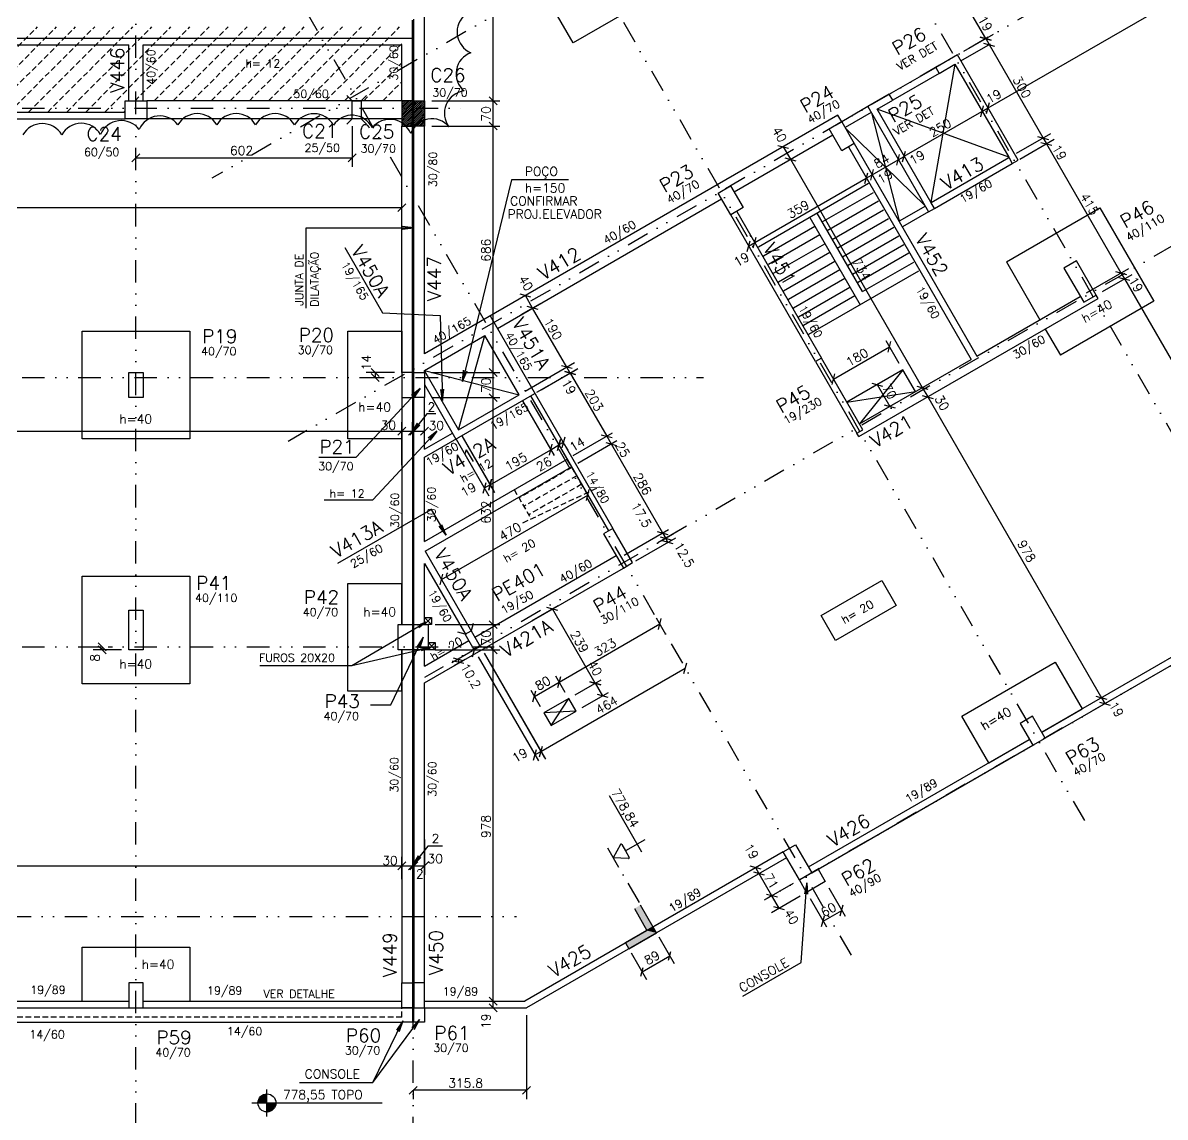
# Model space of a CAD drawing. Extents: x 551983 to 566858, y -277 to 10236.
# Drawn here: x 560656 to 563835, y 3274 to 6320 of the extents above; entities that cross this region are included whole.
import ezdxf

# ---------------------------------------------------------------- set-up
doc = ezdxf.new("R2010")
doc.units = 0
doc.header["$LTSCALE"] = 125
doc.header["$MEASUREMENT"] = 0
for name, pattern in [('DIVIDE', [1.25, 0.5, -0.25, 0, -0.25, 0, -0.25]), ('ESTILO_TQS_0003', [0.91, 0.5, -0.2, 0.01, -0.2]), ('HIDDEN2', [0.1875, 0.125, -0.0625])]:
    doc.linetypes.add(name, pattern=pattern)
doc.layers.get('0').update_dxf_attribs({"linetype": 'CONTINUOUS'})
for name, color, linetype in [('110', 110, 'CONTINUOUS'), ('200', 151, 'HIDDEN2'), ('204', 7, 'ESTILO_TQS_0003'), ('205', 14, 'DIVIDE'), ('210', 11, 'HIDDEN2'), ('216', 7, 'CONTINUOUS'), ('219', 240, 'CONTINUOUS'), ('220', 4, 'CONTINUOUS'), ('231', 5, 'CONTINUOUS'), ('238', 11, 'CONTINUOUS'), ('239', 4, 'CONTINUOUS'), ('249', 14, 'CONTINUOUS'), ('250', 5, 'CONTINUOUS')]:
    doc.layers.add(name, color=color, linetype=linetype)
doc.styles.get("Standard").update_dxf_attribs({"font": 'ROMANS.SHX'})

# ---------------------------------------------------------------- blocks, each defined once
blk = doc.blocks.new('_H4CD6617838-003')
for p, q in [((6498.706639, 2998.528072), (6735.70858, 3235.530013)), ((6551.739861, 2998.528286), (6788.741588, 3235.530013)), ((6604.773084, 2998.5285), (6841.774597, 3235.530013)), ((6657.806307, 2998.528714), (6894.807606, 3235.530013)), ((6710.839529, 2998.528928), (6947.840614, 3235.530013)), ((6763.872752, 2998.529142), (7000.873623, 3235.530013)), ((6816.905975, 2998.529356), (7053.906631, 3235.530013)), ((6869.939198, 2998.529571), (7106.93964, 3235.530013)), ((6922.97242, 2998.529785), (7159.972649, 3235.530013)), ((7007.004588, 3029.528943), (7213.005657, 3235.530013)), ((7060.035529, 3029.526876), (7266.038666, 3235.530013)), ((7113.06647, 3029.524809), (7319.071674, 3235.530013)), ((7166.097412, 3029.522742), (7372.104683, 3235.530013)), ((7219.128353, 3029.520675), (7425.137691, 3235.530013)), ((7272.159294, 3029.518607), (7478.1707, 3235.530013)), ((7325.190236, 3029.51654), (7531.203709, 3235.530013)), ((7378.221177, 3029.514473), (7584.236717, 3235.530013)), ((7431.252119, 3029.512406), (7637.269726, 3235.530013)), ((7484.28306, 3029.510338), (7690.302734, 3235.530013)), ((7537.314001, 3029.508271), (7743.335743, 3235.530013)), ((7590.344943, 3029.506204), (7749.551049, 3188.71231)), ((7643.375884, 3029.504137), (7749.534039, 3135.662292)), ((7696.406825, 3029.50207), (7749.51703, 3082.612274)), ((7749.437767, 3029.500002), (7749.50002, 3029.562256)), ((6976.005643, 2998.529999), (6979.507462, 3002.031818))]:
    blk.add_line(p, q)
blk = doc.blocks.new('_H5B40A4AE9D-003')
for p, q in [((5752.56606, 751.553351), (5753.909059, 752.896349)), ((5752.56606, 746.25005), (5755.500049, 749.184039)), ((5752.56606, 740.946749), (5757.09104, 745.471728)), ((5752.56606, 735.643448), (5758.68203, 741.759417)), ((5752.56606, 730.340147), (5760.27302, 738.047107)), ((5752.56606, 725.036846), (5761.86401, 734.334796)), ((5753.909059, 752.896349), (5757.042723, 756.030013)), ((5755.500049, 749.184039), (5762.346024, 756.030013)), ((5757.09104, 745.471728), (5767.649325, 756.030013)), ((5758.68203, 741.759417), (5772.952625, 756.030013)), ((5760.27302, 738.047107), (5778.255926, 756.030013)), ((5761.86401, 734.334796), (5782.56606, 755.036846)), ((5763.455001, 730.622486), (5782.56606, 749.733545)), ((5765.045991, 726.910175), (5782.56606, 744.430245)), ((5766.636981, 723.197864), (5782.56606, 739.126944)), ((5768.227972, 719.485554), (5782.56606, 733.823643)), ((5752.56606, 719.733545), (5763.455001, 730.622486)), ((5752.56606, 714.430245), (5765.045991, 726.910175)), ((5752.56606, 709.126944), (5766.636981, 723.197864)), ((5752.56606, 703.823643), (5768.227972, 719.485554)), ((5752.56606, 698.520342), (5769.818962, 715.773243)), ((5752.56606, 693.217041), (5771.409952, 712.060933)), ((5752.56606, 687.91374), (5773.000942, 708.348622)), ((5755.985634, 686.030013), (5774.591933, 704.636311)), ((5761.288935, 686.030013), (5776.182923, 700.924001)), ((5769.818962, 715.773243), (5782.56606, 728.520342)), ((5771.409952, 712.060933), (5782.56606, 723.217041)), ((5773.000942, 708.348622), (5782.56606, 717.91374)), ((5774.591933, 704.636311), (5782.56606, 712.610439)), ((5776.182923, 700.924001), (5782.56606, 707.307139)), ((5777.773913, 697.21169), (5782.56606, 702.003838)), ((5766.592236, 686.030013), (5777.773913, 697.21169)), ((5771.895537, 686.030013), (5779.364903, 693.49938)), ((5777.198837, 686.030013), (5780.955894, 689.787069)), ((5779.364903, 693.49938), (5782.56606, 696.700537)), ((5780.955894, 689.787069), (5782.56606, 691.397236)), ((5782.502138, 686.030013), (5782.546884, 686.074758)), ((5782.546884, 686.074758), (5782.56606, 686.093935))]:
    blk.add_line(p, q)
blk = doc.blocks.new('_H5B40A4AE9D-004')
for p, q in [((5719.56606, 729.159952), (5746.436121, 756.030013)), ((5719.56606, 734.463253), (5741.13282, 756.030013)), ((5719.56606, 739.766554), (5735.829519, 756.030013)), ((5719.56606, 745.069855), (5730.526219, 756.030013)), ((5719.56606, 750.373156), (5725.222918, 756.030013)), ((5719.56606, 755.676457), (5719.919617, 756.030013)), ((5719.56606, 723.856651), (5747.936039, 752.22663)), ((5719.56606, 718.553351), (5743.958564, 742.945854)), ((5719.56606, 713.25005), (5739.981088, 733.665077)), ((5732.026137, 715.103524), (5749.56606, 732.643448)), ((5736.003612, 724.384301), (5749.56606, 737.946749)), ((5739.981088, 733.665077), (5749.56606, 743.25005)), ((5743.958564, 742.945854), (5749.56606, 748.553351)), ((5747.936039, 752.22663), (5749.56606, 753.856651)), ((5719.56606, 707.946749), (5736.003612, 724.384301)), ((5719.56606, 702.643448), (5732.026137, 715.103524)), ((5719.56606, 697.340147), (5728.048661, 705.822748)), ((5720.09371, 687.261195), (5749.56606, 716.733545)), ((5724.071185, 696.541971), (5749.56606, 722.036846)), ((5724.165829, 686.030013), (5749.56606, 711.430245)), ((5728.048661, 705.822748), (5749.56606, 727.340147)), ((5729.46913, 686.030013), (5749.56606, 706.126944)), ((5734.772431, 686.030013), (5749.56606, 700.823643)), ((5719.56606, 692.036846), (5724.071185, 696.541971)), ((5719.56606, 686.733545), (5720.09371, 687.261195)), ((5740.075731, 686.030013), (5749.56606, 695.520342)), ((5745.379032, 686.030013), (5749.56606, 690.217041))]:
    blk.add_line(p, q)

msp = doc.modelspace()

# ---------------------------------------------------------------- linework, layer by layer
at = {"layer": '110'}
for points in [[(562393.3, 3793.3), (562358.1, 3854.4), (562375.3, 3864.3)], [(562393.3, 3793.3), (562375.3, 3864.3), (562410.6, 3803.3)], [(562393.3, 3793.3), (562343, 3742.3), (562333.5, 3758.8)], [(562393.3, 3793.3), (562420.1, 3786.8), (562343, 3742.3)], [(562393.3, 3793.3), (562410.6, 3803.3), (562420.1, 3786.8)], [(562420.1, 3786.8), (562410.6, 3803.3), (562410.6, 3803.3)]]:
    msp.add_solid(points, dxfattribs=at)
at = {"layer": '204'}
msp.add_line((562283.1, 4024.1), (562375.3, 3864.3), dxfattribs=at)
at = {"layer": '205'}
for p, q in [((560971, 2937.4), (560971, 9657.7)), ((561742.5, 2899.9), (561742.5, 9657.7)), ((561647.6, 9000.2), (564487.2, 4081.9)), ((560998.1, 8625.2), (563620.5, 4083)), ((560348.6, 8250.2), (562971, 3708)), ((565276.5, 8251.7), (561181.8, 5887.7)), ((565646.4, 7610.3), (561394.3, 5155.3)), ((566026.2, 6952.5), (561774, 4497.6)), ((552518.7, 6083), (561897.3, 6083)), ((566530.9, 6078.3), (562728.1, 3882.7)), ((552518.7, 5333), (562550.6, 5333)), ((552518.7, 4583), (562013.8, 4583)), ((552481.2, 3833), (562030.3, 3833)), ((552518.7, 3578), (562046.8, 3578))]:
    msp.add_line(p, q, dxfattribs=at)
at = {"layer": '210'}
for p, q in [((562227.1, 5008.4), (562160.8, 5123.3)), ((562184.3, 5082.6), (562037.1, 4997.6)), ((562197.8, 5059.2), (562050.6, 4974.2)), ((562048.2, 4928.8), (562260.7, 5028.2)), ((562211.3, 5035.8), (562064.1, 4950.8)), ((562023.6, 5021), (562070.7, 4939.4)), ((561711, 3552), (561711, 3578)), ((561711, 3552), (557991, 3552))]:
    msp.add_line(p, q, dxfattribs=at)
at = {"layer": '216'}
for p, q in [((563320.8, 6280.3), (563351, 6272.3)), ((563351, 6272.3), (563320.8, 6280.3)), ((563330.3, 6263.9), (563360.5, 6255.8)), ((563330.3, 6263.9), (563360.5, 6255.8)), ((563322.1, 6058.8), (563330.2, 6089)), ((563322.1, 6058.8), (563330.2, 6089)), ((563338.5, 6068.3), (563346.6, 6098.5)), ((563338.5, 6068.3), (563346.6, 6098.5)), ((563338.5, 6068.3), (563346.6, 6098.5)), ((562757.4, 5979.3), (562787.6, 5971.2)), ((563480.3, 6004.1), (563510.5, 5996)), ((563480.3, 6004.1), (563510.5, 5996)), ((563489.8, 5987.6), (563520, 5979.5)), ((563489.8, 5987.6), (563520, 5979.5)), ((560960, 5933.8), (560982.1, 5955.9)), ((561562.1, 5933.8), (561584.2, 5955.9)), ((563088.2, 5923.8), (563096.3, 5954)), ((563088.2, 5923.8), (563096.3, 5954)), ((563104.7, 5933.3), (563112.8, 5963.5)), ((563104.7, 5933.3), (563112.8, 5963.5)), ((562777.4, 5944.7), (562807.6, 5936.6)), ((562777.4, 5944.7), (562807.6, 5936.6)), ((562999.5, 5872.6), (563007.6, 5902.8)), ((562999.5, 5872.6), (563007.6, 5902.8)), ((563015.9, 5882.1), (563024, 5912.3)), ((563015.9, 5882.1), (563024, 5912.3)), ((561700, 5794.8), (561722.1, 5816.9)), ((562688.8, 5693.8), (562696.8, 5723.9)), ((562688.8, 5693.8), (562696.8, 5723.9)), ((562672.1, 5683.6), (562680.2, 5713.8)), ((562672.1, 5683.6), (562680.2, 5713.8)), ((563697.3, 5628.3), (563727.5, 5620.2)), ((563697.3, 5628.3), (563727.5, 5620.2)), ((563706.8, 5611.8), (563737, 5603.7)), ((563706.8, 5611.8), (563737, 5603.7)), ((562070.1, 5557), (562040, 5565.1)), ((562090.1, 5522.4), (562060, 5530.4)), ((562090.1, 5522.4), (562060, 5530.4)), ((561625.7, 5358), (561647.8, 5335.9)), ((561625.7, 5344), (561647.8, 5321.9)), ((562185.1, 5357.8), (562155, 5365.9)), ((562185.1, 5357.8), (562155, 5365.9)), ((562194.6, 5341.4), (562164.5, 5349.4)), ((562164.5, 5349.4), (562194.6, 5341.4)), ((563144.4, 5309), (563174.6, 5300.9)), ((563144.4, 5309), (563174.6, 5300.9)), ((563159.4, 5283), (563189.6, 5274.9)), ((561700, 5172.8), (561722.1, 5194.9)), ((561700, 5172.8), (561722.1, 5194.9)), ((561700, 5172.8), (561722.1, 5194.9)), ((561730, 5172.8), (561752.1, 5194.9)), ((561730, 5172.8), (561752.1, 5194.9)), ((561733, 5172.8), (561755.1, 5194.9)), ((561733, 5172.8), (561755.1, 5194.9)), ((561763, 5172.8), (561785.1, 5194.9)), ((562152.3, 5160.2), (562144.2, 5130)), ((562144.2, 5130), (562152.3, 5160.2)), ((562164.4, 5167.2), (562156.3, 5137)), ((562266, 5173.6), (562296.1, 5165.6)), ((562266, 5173.6), (562296.1, 5165.6)), ((562278.5, 5152), (562308.6, 5143.9)), ((562278.5, 5152), (562308.6, 5143.9)), ((562121.7, 5117), (562129.7, 5147.2)), ((562121.7, 5117), (562129.7, 5147.2)), ((561944.4, 5040.2), (561936.3, 5010)), ((561960.9, 5049.7), (561952.8, 5019.5)), ((561960.9, 5049.7), (561952.8, 5019.5)), ((561952.8, 5019.5), (561960.9, 5049.7)), ((562224.6, 4990.7), (562232.7, 5020.9)), ((562421.5, 4904.3), (562451.6, 4896.2)), ((562421.5, 4904.3), (562451.6, 4896.2)), ((562430.2, 4889.2), (562460.4, 4881.1)), ((562430.2, 4889.2), (562460.4, 4881.1)), ((562466.6, 4870.2), (562436.5, 4878.3)), ((561817.5, 4755.7), (561825.6, 4785.9)), ((560888.3, 4571.9), (560866.2, 4594)), ((560888.3, 4563.9), (560866.2, 4586)), ((562495.8, 4508.9), (562503.9, 4539.1)), ((563642.9, 4445.6), (563673.1, 4437.5)), ((563642.9, 4445.6), (563673.1, 4437.5)), ((563652.4, 4429.1), (563682.6, 4421.1)), ((562077.5, 4267.4), (562085.6, 4297.6)), ((562094, 4276.9), (562102.1, 4307.1)), ((562094, 4276.9), (562102.1, 4307.1)), ((561700, 3962.4), (561722.1, 3984.5)), ((561700, 3962.4), (561722.1, 3984.5)), ((561700, 3962.4), (561722.1, 3984.5)), ((561700, 3962.4), (561722.1, 3984.5)), ((561700, 3962.4), (561722.1, 3984.5)), ((561730, 3962.4), (561752.1, 3984.5)), ((561730, 3962.4), (561752.1, 3984.5)), ((561733, 3962.4), (561755.1, 3984.5)), ((561733, 3962.4), (561755.1, 3984.5)), ((561763, 3962.4), (561785.1, 3984.5)), ((561785.1, 3984.5), (561763, 3962.4)), ((562711.1, 3964.1), (562680.9, 3972.2)), ((562720.6, 3947.6), (562690.4, 3955.7)), ((562720.6, 3947.6), (562690.4, 3955.7)), ((562756.1, 3886.1), (562725.9, 3894.2)), ((562756.1, 3886.1), (562725.9, 3894.2)), ((562776.1, 3851.5), (562745.9, 3859.6)), ((562931.3, 3834.6), (562939.4, 3864.8)), ((562879.3, 3804.6), (562887.4, 3834.8)), ((561753.6, 3359.7), (561731.5, 3337.6)), ((562069.4, 3359.7), (562047.3, 3337.6))]:
    msp.add_line(p, q, dxfattribs=at)
at = {"layer": '216', "linetype": 'Continuous'}
for p, q in [((561976.2, 6092), (561954.1, 6114.1)), ((561976.2, 6092), (561954.1, 6114.1)), ((561774.1, 6103), (561774.1, 6103)), ((561774.1, 6103), (561774.1, 6103)), ((561976.2, 6022), (561954.1, 6044.1)), ((561976.2, 6022), (561954.1, 6044.1)), ((561774.1, 6033), (561774.1, 6033)), ((561774.1, 6033), (561774.1, 6033)), ((563064.3, 5403.3), (563072.4, 5433.5)), ((561774, 5347), (561774, 5347)), ((561774, 5347), (561774, 5347)), ((561976.2, 5335.9), (561954.1, 5358)), ((561976.2, 5335.9), (561954.1, 5358)), ((562908.4, 5313.3), (562916.5, 5343.5)), ((563105.3, 5354.5), (563105.3, 5354.5)), ((563018.7, 5317.2), (563048.8, 5309.1)), ((563067, 5332.4), (563067, 5332.4)), ((561976.2, 5265.9), (561954.1, 5288)), ((561976.2, 5265.9), (561954.1, 5288)), ((561774, 5277), (561774, 5277)), ((561774, 5277), (561774, 5277)), ((562949.4, 5264.5), (562949.4, 5264.5)), ((563053.7, 5256.6), (563083.8, 5248.5)), ((563102, 5271.7), (563102, 5271.7)), ((562145.1, 4684.6), (562115, 4692.7)), ((561784, 4645), (561784, 4645)), ((561784, 4645), (561784, 4645)), ((561976.2, 4633.9), (561954.1, 4656)), ((561976.2, 4633.9), (561954.1, 4656)), ((562056.4, 4646.1), (562056.4, 4646.1)), ((562425, 4631.7), (562433, 4661.9)), ((561976.2, 4563.9), (561954.1, 4586)), ((561976.2, 4563.9), (561954.1, 4586)), ((562455.6, 4600.7), (562455.6, 4600.7)), ((561784, 4575), (561784, 4575)), ((561784, 4575), (561784, 4575)), ((561878.8, 4545.2), (561854.7, 4551.7)), ((561891.8, 4551.1), (561891.8, 4551.1)), ((561912.7, 4575), (561912.7, 4575)), ((561884, 4536.4), (561859.8, 4542.8)), ((562145.2, 4470.2), (562153.3, 4500.4)), ((562145.2, 4470.2), (562153.3, 4500.4)), ((562234.5, 4485.7), (562264.6, 4477.6)), ((562264.6, 4477.6), (562234.5, 4485.7)), ((562075.9, 4430.2), (562084, 4460.4)), ((562254.5, 4451.1), (562284.6, 4443)), ((562175.9, 4439.2), (562175.9, 4439.2)), ((562175.9, 4439.2), (562175.9, 4439.2)), ((562175.9, 4439.2), (562175.9, 4439.2)), ((562175.9, 4439.2), (562175.9, 4439.2)), ((562106.6, 4399.2), (562106.6, 4399.2)), ((562195.9, 4404.5), (562195.9, 4404.5)), ((562420.1, 3786.8), (562420.1, 3786.8)), ((562343, 3742.3), (562343, 3742.3)), ((562453.5, 3711.2), (562460, 3735.4)), ((562376.4, 3666.7), (562382.9, 3690.9)), ((561976.2, 3585.9), (561954.1, 3608)), ((561976.2, 3585.9), (561954.1, 3608)), ((561959.4, 3597), (561959.4, 3597)), ((561959.4, 3597), (561959.4, 3597)), ((561976.2, 3566.9), (561954.1, 3589)), ((561958.6, 3578), (561958.6, 3578))]:
    msp.add_line(p, q, dxfattribs=at)
at = {"layer": '219', "linetype": 'Continuous'}
for centre, start, end in [((561927.3, 6295), 127.4747, 247.4747), ((561924.5, 6178.4), 109.7551, 229.7551), ((561892, 6068.7), 97.2853, 217.2853), ((560819, 5978.1), 30.6035, 150.6035), ((560930.4, 5985.6), 37.115, 157.115), ((561037.7, 5998.8), 36.9457, 156.9457), ((561141.8, 6005.1), 29.9999, 149.9999), ((561250, 6005.1), 29.999, 149.999), ((561358.3, 6005.1), 29.9694, 149.9694), ((561466.3, 6004.7), 29.5814, 149.5814), ((561572.5, 6000.6), 26.0417, 146.0417), ((561677.6, 5989.1), 21.4558, 141.4558), ((561794.5, 5990.7), 40.0543, 160.0543), ((560710.5, 5977.4), 30.0674, 150.0674)]:
    msp.add_arc(centre, 62.5, start, end, dxfattribs=at)
at = {"layer": '220'}
for p, q in [((561573.1, 6103), (561558.1, 6118)), ((561598.1, 6103), (561613.1, 6118)), ((561558.1, 6038), (561573.1, 6053)), ((561613.1, 6038), (561598.1, 6053)), ((561909.7, 4648.3), (561904.2, 4627.8)), ((561887.7, 4618.3), (561867.2, 4623.8)), ((561949.7, 4579), (561929.2, 4584.5)), ((561912.7, 4575), (561907.2, 4554.5))]:
    msp.add_line(p, q, dxfattribs=at)
for points in [[(563399.9, 5946.1), (563399.9, 5946.1), (563409.9, 5928.7), (563426.4, 5938.2), (563257.4, 6231), (563196.8, 6196), (563206.3, 6179.5), (563250.4, 6205), (563399.9, 5946.1)], [(563183.4, 5821.1), (563183.4, 5821.1), (563033.9, 6080), (563077.2, 6105), (563067.7, 6121.5), (563008, 6087), (563177, 5794.2), (563193.4, 5803.7), (563183.4, 5821.1)], [(560941.1, 6103), (561001.1, 6103), (561001.1, 6053), (560941.1, 6053), (560941.1, 6103)], [(561573.1, 6103), (561598.1, 6103), (561598.1, 6053), (561573.1, 6053), (561573.1, 6103)], [(561741.1, 6103), (561711.1, 6103), (561711.1, 6033), (561741.1, 6033), (561741.1, 6103)], [(561744.1, 6103), (561774.1, 6103), (561774.1, 6033), (561744.1, 6033), (561744.1, 6103)], [(562970.2, 5984.3), (562935.6, 5964.3), (562900.6, 6025), (562935.2, 6045), (562970.2, 5984.3)], [(562661.1, 5805.8), (562626.4, 5785.8), (562591.4, 5846.5), (562626.1, 5866.5), (562661.1, 5805.8)], [(563588.4, 5657.7), (563553.7, 5637.7), (563608.7, 5542.4), (563643.4, 5562.4), (563588.4, 5657.7)], [(562878.9, 5386.6), (562862.4, 5377.1), (562977.4, 5177.9), (562993.9, 5187.4), (562878.9, 5386.6)], [(560951, 5347), (560991, 5347), (560991, 5277), (560951, 5277), (560951, 5347)], [(561741, 5347), (561711, 5347), (561711, 5277), (561741, 5277), (561741, 5347)], [(561744, 5347), (561774, 5347), (561774, 5277), (561744, 5277), (561744, 5347)], [(562298.4, 4912.9), (562272.5, 4897.9), (562327.5, 4802.6), (562353.4, 4817.6), (562298.4, 4912.9)], [(560951, 4685), (560991, 4685), (560991, 4575), (560951, 4575), (560951, 4685)], [(561701, 4645), (561741, 4645), (561741, 4575), (561701, 4575), (561701, 4645)], [(561744, 4645), (561784, 4645), (561784, 4575), (561744, 4575), (561744, 4645)], [(561929.2, 4584.5), (561912.7, 4575), (561887.7, 4618.3), (561904.2, 4627.8), (561929.2, 4584.5)], [(563466.5, 4389.8), (563431.8, 4369.8), (563466.8, 4309.2), (563501.5, 4329.2), (563466.5, 4389.8)], [(562806.9, 4032.2), (562851.9, 3954.2), (562817.3, 3934.2), (562772.3, 4012.2), (562806.9, 4032.2)], [(562358.1, 3854.4), (562393.3, 3793.3), (562333.5, 3758.8), (562343, 3742.3), (562420.1, 3786.8), (562410.6, 3803.3), (562410.6, 3803.3), (562375.3, 3864.3)], [(560991, 3648), (560951, 3648), (560951, 3578), (560991, 3578), (560991, 3648)], [(561741, 3578), (561711, 3578), (561711, 3648), (561741, 3648), (561741, 3578)], [(561774, 3648), (561744, 3648), (561744, 3578), (561774, 3578), (561774, 3648)]]:
    msp.add_lwpolyline(points, dxfattribs=at)
at = {"layer": '231'}
for p, q in [((563009.9, 5872.7), (562703.3, 5695.7)), ((562881, 5765.9), (563023.9, 5848.4)), ((563037.9, 5824.2), (562895, 5741.7)), ((562993, 5572), (562867, 5790.2)), ((562909, 5717.5), (563051.9, 5800)), ((562846.2, 5778.2), (562986.2, 5535.7)), ((562923, 5693.2), (563065.9, 5775.7)), ((562717.3, 5671.4), (562860.2, 5753.9)), ((562874.2, 5729.7), (562731.3, 5647.2)), ((562937, 5669), (563079.9, 5751.5)), ((562951, 5644.7), (563093.9, 5727.2)), ((562745.3, 5623), (562888.2, 5705.5)), ((562965, 5620.5), (563107.9, 5703)), ((562902.2, 5681.2), (562759.3, 5598.7)), ((563121.9, 5678.7), (562979, 5596.2)), ((562773.3, 5574.5), (562916.2, 5657)), ((562930.2, 5632.7), (562787.3, 5550.2)), ((562843.3, 5453.2), (563149.9, 5630.2)), ((562993, 5572), (563135.9, 5654.5)), ((562944.2, 5608.5), (562801.3, 5526)), ((562815.3, 5501.7), (562958.2, 5584.2)), ((562972.2, 5560), (562829.3, 5477.5))]:
    msp.add_line(p, q, dxfattribs=at)
at = {"layer": '238'}
for p, q in [((561774.1, 6103), (561774, 6855.5)), ((561741.1, 6103), (561741.1, 6328)), ((561744.1, 6103), (561744.1, 6330.1)), ((555947.6, 6278.1), (561741.1, 6278.1)), ((560241.1, 6259), (560951.1, 6259)), ((560951.1, 6103), (560951.1, 6259)), ((560991.1, 6103), (560991.1, 6259)), ((560991.1, 6259), (561711.1, 6259)), ((561711.1, 6103), (561711.1, 6259)), ((563067.7, 6121.5), (563196.8, 6196)), ((563206.3, 6179.5), (563077.2, 6105)), ((561711, 6103), (561001, 6103)), ((563008, 6087), (562935.2, 6045)), ((560251, 6072), (560941, 6072)), ((560251, 6053), (560941, 6053)), ((561711, 6053), (561001, 6053)), ((562924.7, 6063.1), (561774.1, 5398.8)), ((562935.2, 6045), (562924.7, 6063.1)), ((563017.5, 6070.5), (562944.7, 6028.5)), ((561711.1, 5347), (561711.1, 6033)), ((561741.1, 5347), (561741.1, 6033)), ((561744.1, 5347), (561744.1, 6033)), ((561774.1, 5398.8), (561774.1, 6033)), ((562635.6, 5850), (562910.1, 6008.5)), ((562970.2, 5984.3), (563311.7, 5392.8)), ((562953.8, 5974.8), (563295.3, 5383.3)), ((563183.9, 5820.2), (563400.4, 5945.2)), ((563193.4, 5803.7), (563409.9, 5928.7)), ((561976.9, 5469.8), (562600.9, 5830)), ((562642.9, 5795.3), (562878.9, 5386.6)), ((563168, 5809.8), (563095.2, 5767.8)), ((563177, 5794.2), (563104.2, 5752.2)), ((563393.7, 5654.9), (563653.5, 5804.9)), ((563653.5, 5804.9), (563803.5, 5545.1)), ((562862.4, 5377.1), (562626.4, 5785.8)), ((563393.7, 5654.9), (563486.7, 5493.8)), ((562982.9, 5168.4), (563648.9, 5552.9)), ((563311.3, 5392.6), (563599.2, 5558.8)), ((563803.5, 5545.1), (563543.7, 5395.1)), ((563648.9, 5552.9), (563643.4, 5562.4)), ((561956.9, 5504.4), (562298.4, 4912.9)), ((561774, 5352.6), (561942.3, 5449.8)), ((562037.3, 5285.2), (561942.3, 5449.8)), ((563501.7, 5467.9), (563543.7, 5395.1)), ((562984.4, 5203.8), (563295.3, 5383.3)), ((561774, 5347), (561774, 5352.6)), ((561774, 5351.2), (561868.4, 5187.7)), ((561774, 5313.2), (561861.5, 5161.8)), ((561711, 5278), (561711, 4645)), ((561741, 5278), (561741, 4645)), ((561744, 4645), (561744, 5278)), ((561774, 5111.3), (562081.4, 5288.8)), ((561774, 5133.2), (561774, 5278)), ((561868.4, 5187.7), (562037.3, 5285.2)), ((562069.3, 5281.8), (562286.3, 4905.9)), ((562050.3, 5262.7), (562046.8, 5268.8)), ((561774, 5133.2), (561852, 5178.2)), ((562982.9, 5168.4), (562977.4, 5177.9)), ((561774, 4876.9), (561774, 5111.3)), ((561774, 4876.9), (562170.8, 5106)), ((561776.3, 4849.3), (562183.3, 5084.3)), ((561776.3, 4849.3), (561905.3, 4625.9)), ((561914.3, 4610.3), (562307.5, 4837.3)), ((561774, 4815.2), (561888.8, 4616.4)), ((561774, 4645), (561774, 4815.2)), ((561774, 4483.1), (562327.5, 4802.6)), ((561561, 4760), (561711, 4760)), ((561561, 4460), (561561, 4760)), ((561711, 4645), (561711, 4760)), ((564106.8, 4700.7), (563492, 4345.7)), ((564116.3, 4684.2), (563501.5, 4329.2)), ((561774, 4529.3), (561897.8, 4600.8)), ((561711, 4575), (561711, 3648)), ((561711, 4460), (561711, 4575)), ((561741, 4575), (561741, 3648)), ((561744, 4575), (561744, 3648)), ((561774, 4529.3), (561774, 4575)), ((563269.7, 4390.6), (563529.5, 4540.6)), ((563529.5, 4540.6), (563604.5, 4410.7)), ((561774, 3648), (561774, 4483.1)), ((561711, 4460), (561561, 4460)), ((563344.7, 4260.7), (563269.7, 4390.6)), ((563492, 4345.7), (563604.5, 4410.7)), ((562842.4, 3970.7), (563457.3, 4325.7)), ((563344.7, 4260.7), (563457.3, 4325.7)), ((562851.9, 3954.2), (563466.8, 4309.2)), ((562287.9, 4169), (562378.5, 4012.2)), ((562387.6, 4046.3), (562333.5, 4015.1)), ((562772.3, 4012.2), (562053.2, 3597)), ((562319.2, 4032.9), (562299.6, 3995.5)), ((562323.1, 4033), (562333.5, 4015.1)), ((562333.5, 4015.1), (562343.8, 3997.2)), ((562781.8, 3995.7), (562058.3, 3578)), ((562341.8, 3993.8), (562299.6, 3995.5)), ((560821, 3597), (560821, 3747)), ((560821, 3747), (561121, 3747)), ((561121, 3747), (561121, 3597)), ((560241, 3597), (560951, 3597)), ((560821, 3597), (560951, 3597)), ((560991, 3597), (561711, 3597)), ((560991, 3597), (561121, 3597)), ((561774, 3597), (562053.2, 3597)), ((560241, 3578), (560971, 3578)), ((560991, 3578), (561711, 3578)), ((561711, 3578), (561741, 3578)), ((561741, 3578), (561741, 3538)), ((561774, 3578), (562058.3, 3578)), ((557991, 3538), (561711, 3538)), ((561741, 3538), (561711, 3538))]:
    msp.add_line(p, q, dxfattribs=at)
for points in [[(562037.5, 6524.9), (562297.3, 6674.9), (562447.3, 6415.1), (562187.5, 6265.1), (562037.5, 6524.9)], [(560821, 5462), (561121, 5462), (561121, 5162), (560821, 5162), (560821, 5462)], [(561561, 5462), (561711, 5462), (561711, 5162), (561561, 5162), (561561, 5462)], [(563140.3, 5293.8), (563105.3, 5354.5), (562949.4, 5264.5)], [(560821, 4780), (561121, 4780), (561121, 4480), (560821, 4480), (560821, 4780)], [(561774, 4665), (561794, 4665), (561794, 4645), (561784, 4645)], [(561784, 4595), (561804, 4595), (561804, 4575), (561784, 4575)], [(562106.6, 4399.2), (562126.6, 4364.5), (562195.9, 4404.5), (562175.9, 4439.2), (562106.6, 4399.2)], [(562869.3, 3964.2), (562889.3, 3929.6), (562837.3, 3899.6), (562817.3, 3934.2), (562869.3, 3964.2)], [(561744, 3578), (561774, 3578), (561774, 3538), (561744, 3538), (561744, 3578)]]:
    msp.add_lwpolyline(points, dxfattribs=at)
msp.add_circle((561335.7, 3313.6), 25, dxfattribs=at)
for centre, start, end in [((562321.2, 4031.9), 29.9979, 152.3702), ((562341.9, 3996), 267.6209, 29.9979)]:
    msp.add_arc(centre, 2.27, start, end, dxfattribs=at)
at = {"layer": '239'}
msp.add_lwpolyline([(562877.9, 4670.5), (563046.7, 4768), (563087, 4698.2), (562918.2, 4600.8), (562877.9, 4670.5)], dxfattribs=at)
at = {"layer": '249'}
for p, q in [((561333, 3338.3), (561335.7, 3335.6)), ((561310.8, 3314.6), (561311.8, 3313.6)), ((561311.2, 3317.8), (561315.4, 3313.6)), ((561311.8, 3320.7), (561318.9, 3313.6)), ((561312.8, 3323.2), (561322.4, 3313.6)), ((561313.9, 3325.7), (561326, 3313.6)), ((561315.3, 3327.8), (561329.5, 3313.6)), ((561316.8, 3329.8), (561333, 3313.6)), ((561318.6, 3331.6), (561335.7, 3314.4)), ((561320.4, 3333.3), (561335.7, 3318)), ((561322.5, 3334.7), (561335.7, 3321.5)), ((561324.8, 3335.9), (561335.7, 3325)), ((561327.2, 3337.1), (561335.7, 3328.6)), ((561330, 3337.8), (561335.7, 3332.1)), ((561335.7, 3310.9), (561352, 3294.7)), ((561335.7, 3307.3), (561350, 3293.1)), ((561336.6, 3313.6), (561353.7, 3296.4)), ((561340.1, 3313.6), (561355.4, 3298.2)), ((561343.6, 3313.6), (561356.9, 3300.3)), ((561347.2, 3313.6), (561358.1, 3302.7)), ((561350.7, 3313.6), (561359.2, 3305.1)), ((561354.2, 3313.6), (561360, 3307.8)), ((561357.8, 3313.6), (561360.5, 3310.9)), ((561335.7, 3303.8), (561347.8, 3291.7)), ((561335.7, 3300.3), (561345.4, 3290.6)), ((561335.7, 3296.7), (561342.8, 3289.7)), ((561335.7, 3293.2), (561339.9, 3289)), ((561335.7, 3289.7), (561336.8, 3288.6))]:
    msp.add_line(p, q, dxfattribs=at)
at = {"layer": '250'}
for p, q in [((563335.9, 6276.3), (562220.4, 8208.4)), ((563342.6, 6083.4), (564625.2, 6823.9)), ((563274.7, 6241), (563357.6, 6288.8)), ((563335.9, 6276.3), (563345.4, 6259.8)), ((563266.9, 6214.5), (563349.7, 6262.3)), ((563345.4, 6259.8), (563494.9, 6000.9)), ((563250.4, 6205), (563183.4, 5821.1)), ((563312.5, 6135.6), (563355.1, 6061.8)), ((563399.9, 5946.1), (563033.9, 6080)), ((563109.2, 5948.7), (563325.3, 6073.4)), ((563325.3, 6073.4), (563342.6, 6083.4)), ((563018, 6069.6), (563095.6, 5769.2)), ((561573.1, 6033), (561573.1, 5919.8)), ((563167.5, 5810.7), (562945.2, 6027.6)), ((563421.8, 5957.5), (563517.1, 6012.5)), ((563431.3, 5941.1), (563526.6, 5996.1)), ((563494.9, 6000.9), (563504.9, 5983.6)), ((563504.9, 5983.6), (563712.4, 5624.2)), ((560971, 5930.3), (560971, 5969.8)), ((562772.5, 5975.3), (562792.5, 5940.6)), ((563092.3, 5938.9), (563108.7, 5948.4)), ((560971, 5944.8), (561573.1, 5944.8)), ((562792.5, 5940.6), (563159.5, 5305)), ((563020, 5897.2), (563092.3, 5938.9)), ((562693.1, 5708.4), (563003.5, 5887.7)), ((563003.5, 5887.7), (563020, 5897.2)), ((556866.6, 5805.9), (561711, 5805.9)), ((562683.4, 5725.1), (562680.6, 5730.1)), ((562675.7, 5698.4), (562693.1, 5708.4)), ((563616.6, 5568.8), (563734, 5636.7)), ((563660.7, 5572.4), (563744, 5619.5)), ((563687.1, 5587.6), (563743.6, 5620.2)), ((563712.4, 5624.2), (563721.9, 5607.7)), ((563721.9, 5607.7), (564210.9, 4760.8)), ((562043.3, 5508.1), (562096.7, 5538.9)), ((562075.1, 5526.4), (562055.1, 5561)), ((562170.1, 5361.9), (562075.1, 5526.4)), ((561868.4, 5187.7), (561942.3, 5449.8)), ((562054.6, 5295.2), (562191.7, 5374.4)), ((561691, 5347), (561611.8, 5347)), ((561636.8, 5347), (561636.8, 5333)), ((561774, 5352.6), (562037.3, 5285.2)), ((561794, 5347), (561983.4, 5347)), ((562086.6, 5291.8), (562195.8, 5354.8)), ((562098.8, 5298.8), (562201.2, 5357.9)), ((562179.5, 5345.4), (562170.1, 5361.9)), ((562179.5, 5345.4), (562281.1, 5169.6)), ((563105.3, 5354.5), (562984.4, 5203.8)), ((561621.4, 5333), (561661.8, 5333)), ((562949.4, 5264.5), (563140.3, 5293.8)), ((563159.5, 5305), (563174.5, 5279)), ((563174.5, 5279), (563658, 4441.5)), ((562047.3, 5267.9), (562135.1, 5115.9)), ((558127.5, 5183.9), (561711, 5183.9)), ((561711, 5105.6), (561711, 5208.9)), ((561711, 5089), (561711, 5208.9)), ((561711, 5183.9), (561741, 5183.9)), ((561741, 5177.6), (561741, 5208.9)), ((561741, 5183.9), (561744, 5183.9)), ((561744, 5169), (561744, 5208.9)), ((561744, 5183.9), (561774, 5183.9)), ((561774, 5160.3), (561774, 5208.9)), ((561862, 5160.9), (561952.9, 5003.5)), ((561878.4, 5170.4), (561969.3, 5013)), ((561878.4, 5170.4), (561966.2, 5018.4)), ((562160.3, 5152.1), (562148.2, 5145.1)), ((562188.1, 5116), (562297.3, 5179)), ((562200.6, 5094.3), (562309.8, 5157.3)), ((562200.6, 5094.3), (562309.8, 5157.3)), ((562281.1, 5169.6), (562293.6, 5147.9)), ((561956.8, 5034.6), (562125.7, 5132.1)), ((562125.7, 5132.1), (562148.2, 5145.1)), ((562164.1, 5145.5), (562172.8, 5130.4)), ((562293.6, 5147.9), (562436.6, 4900.3)), ((561956.8, 5034.6), (561940.4, 5025.1)), ((561821.6, 4770.8), (562228.6, 5005.8)), ((562225.3, 5011.6), (562219.2, 5022.1)), ((562329.8, 4838.6), (562452.8, 4909.6)), ((562485.9, 4908.5), (562423.7, 4872.6)), ((562433.1, 4878.1), (562467, 4897.6)), ((562436.6, 4900.3), (562445.3, 4885.1)), ((562460.8, 4894.1), (562467, 4897.6)), ((562362.1, 4822.6), (562473.2, 4886.8)), ((562451.6, 4874.3), (562445.3, 4885.1)), ((561813.1, 4785.5), (561812.2, 4787.1)), ((560877.2, 4575), (560877.2, 4583)), ((560893.5, 4583), (560902.2, 4583)), ((560931, 4575), (560852.2, 4575)), ((561923.8, 4555.7), (562091, 4266.3)), ((561940, 4565.7), (562110.5, 4270.3)), ((561940.3, 4565.2), (562107.4, 4275.8)), ((562098, 4292), (562499.9, 4524)), ((562126.6, 4364.5), (562175.9, 4439.2)), ((563658, 4441.5), (563667.5, 4425.1)), ((562195.9, 4404.5), (562106.6, 4399.2)), ((562081.6, 4282.5), (562098, 4292)), ((561774, 4046.9), (561774, 3948.4)), ((561711, 4021.4), (561711, 3948.4)), ((561711, 4010.9), (561711, 3948.4)), ((561711, 3936.7), (561711, 3998.4)), ((556855.5, 3973.4), (561711, 3973.4)), ((561711, 3973.4), (561741, 3973.4)), ((561741, 3973.4), (561744, 3973.4)), ((561744, 3973.4), (561774, 3973.4)), ((562692.2, 3965.9), (562674.4, 3955.6)), ((562705.5, 3951.7), (562696, 3968.1)), ((562741, 3890.2), (562705.5, 3951.7)), ((562800, 3924.2), (562719.4, 3877.7)), ((562899.3, 3912.2), (562944.7, 3833.5)), ((562820, 3889.6), (562739.4, 3843)), ((562761, 3855.5), (562741, 3890.2)), ((562847.3, 3882.2), (562892.8, 3803.5)), ((562883.4, 3819.7), (562935.4, 3849.7)), ((562058.3, 3558), (562058.3, 3323.7)), ((561335.7, 3276.1), (561335.7, 3351.1)), ((562058.3, 3348.7), (561742.5, 3348.7)), ((561742.5, 3347.3), (561742.5, 3323.7)), ((561293.3, 3313.6), (561656, 3313.6))]:
    msp.add_line(p, q, dxfattribs=at)
at = {"layer": '250', "linetype": 'Continuous'}
for p, q in [((561965.2, 6103), (561965.2, 6855.5)), ((561794.1, 6103), (561983.9, 6103)), ((561965.2, 6033), (561965.2, 6103)), ((561794.1, 6033), (561983.9, 6033)), ((561965.2, 5347), (561965.2, 6033)), ((562912.4, 5328.4), (563068.3, 5418.4)), ((563095.3, 5371.8), (563058.9, 5434.7)), ((561794, 5347), (561983.9, 5347)), ((561965.2, 5277), (561965.2, 5347)), ((562939.4, 5281.8), (562903.1, 5344.7)), ((563049.6, 5322.4), (563017.5, 5303.8)), ((563033.8, 5313.2), (563068.8, 5252.6)), ((561794, 5277), (561983.9, 5277)), ((561965.2, 4645), (561965.2, 5277)), ((563084.6, 5261.7), (563052.5, 5243.2)), ((562073.7, 4656.1), (562146.3, 4698)), ((562249.5, 4481.7), (562130.1, 4688.7)), ((561804, 4645), (561983.9, 4645)), ((561965.2, 4575), (561965.2, 4645)), ((562149.3, 4485.3), (562429, 4646.8)), ((562445.6, 4618), (562419.6, 4663)), ((561804, 4575), (561983.9, 4575)), ((561907.3, 4571.9), (561850.5, 4539.1)), ((561886.4, 4548), (561855.6, 4530.2)), ((561871.9, 4539.6), (561866.8, 4548.5)), ((561965.2, 3597), (561965.2, 4575)), ((562080, 4445.3), (562149.3, 4485.3)), ((562165.9, 4456.5), (562139.9, 4501.5)), ((562165.9, 4456.5), (562139.9, 4501.5)), ((562193.2, 4449.2), (562265.8, 4491.1)), ((562193.2, 4449.2), (562265.8, 4491.1)), ((562096.6, 4416.5), (562070.6, 4461.5)), ((562213.2, 4414.5), (562285.8, 4456.4)), ((562249.5, 4481.7), (562269.5, 4447)), ((562426.3, 3776), (562469.2, 3701.6)), ((562349.2, 3731.5), (562392.1, 3657.1)), ((562379.6, 3678.8), (562456.7, 3723.3)), ((561965.2, 3578), (561965.2, 3597)), ((561979.4, 3597), (561983.9, 3597))]:
    msp.add_line(p, q, dxfattribs=at)
at = {"layer": '250'}
for points in [[(562174.7, 5883.6), (562016.1, 5883.6), (561879.9, 5322.1), (561883, 5353.5), (561879.9, 5322.1), (561892.4, 5351.1)], [(561444.7, 5526.2), (561444.7, 5749.8), (561743.5, 5749.8), (561712.6, 5745.7), (561743.5, 5749.8), (561712.6, 5753.8)], [(561552.7, 5694.6), (561657.5, 5513), (561817.4, 5505.9), (561824.5, 5269), (561819.5, 5299.9), (561824.5, 5269), (561827.7, 5300.1)], [(561480, 5111.3), (561584, 5111.3), (561762.3, 5302.8), (561744.2, 5277.4), (561762.3, 5302.8), (561738.2, 5282.9)], [(561805.5, 5231.7), (561780.8, 5231.7), (561738.7, 5178.7), (561754.7, 5205.5), (561738.7, 5178.7), (561761.1, 5200.4)], [(561494.9, 4992.1), (561630.1, 4992.1), (561808.5, 5183.6), (561790.3, 5158.1), (561808.5, 5183.6), (561784.4, 5163.7)], [(561532.9, 4816.1), (561792.6, 4966), (561834.2, 4894), (561815.2, 4918.7), (561834.2, 4894), (561822.2, 4922.8)], [(561794, 4665), (561774, 4645)], [(561794, 4645), (561774, 4665)], [(561623.4, 4421.6), (561680, 4421.6), (561770.6, 4610.2), (561760.8, 4580.5), (561770.6, 4610.2), (561753.5, 4584.1)], [(561804, 4595), (561784, 4575)], [(561804, 4575), (561784, 4595)], [(561823.9, 4028), (561783.6, 4028), (561741.5, 3975), (561757.6, 4001.8), (561741.5, 3975), (561763.9, 3996.7)], [(562659.7, 3610.6), (562822, 3704.3), (562838.5, 3926), (562840.3, 3894.8), (562838.5, 3926), (562832.1, 3895.4)], [(561426.3, 3370.3), (561630.2, 3370.3), (561713.4, 3542.3), (561703.6, 3512.7), (561713.4, 3542.3), (561696.3, 3516.2)], [(561630.2, 3370.3), (561760.6, 3545.6), (561745.3, 3518.3), (561760.6, 3545.6), (561738.8, 3523.2)]]:
    msp.add_lwpolyline(points, dxfattribs=at)
at = {"layer": '250', "linetype": 'Continuous'}
for points in [[(561315.8, 4531.7), (561571.7, 4531.7), (561778.1, 4651.9), (561758.3, 4636.6), (561778.1, 4651.9), (561755, 4642.3)], [(561571.7, 4531.7), (561788.9, 4581.3), (561765.4, 4572.6), (561788.9, 4581.3), (561764, 4579)]]:
    msp.add_lwpolyline(points, dxfattribs=at)

# ---------------------------------------------------------------- block references
at = {"layer": '200'}
msp.add_blockref('_H4CD6617838-003', (553961.5, 3073.5), dxfattribs=at)
at = {"layer": '250'}
for name in ['_H5B40A4AE9D-004', '_H5B40A4AE9D-003']:
    msp.add_blockref(name, (555991.5, 5347), dxfattribs=at)

# ---------------------------------------------------------------- texts
at = {"layer": '216'}
for s, height, rotation, p in [('19', 25, 300, (563313.2, 6330.6)), ('VER DET', 22.5, 30, (563096.8, 6186.6)), ('40/60', 22.5, 90, (561024.3, 6148)), ('30/60', 22.5, 90, (561699.7, 6159.6)), ('300', 25, 300, (563409.9, 6163.1)), ('19', 25, 30, (563346, 6094.1)), ('40/70', 22.5, 30, (562847.5, 6038.9)), ('VER DET', 22.5, 30, (563087.2, 6005.6)), ('250', 25, 30, (563187.9, 6001.6)), ('40', 25, 300, (562740.7, 6021.7)), ('19', 25, 300, (563519.5, 5972.2)), ('30/80', 22.5, 90, (561808.7, 5863.2)), ('84', 25, 30, (563034, 5913.9)), ('19', 25, 30, (563132.6, 5924.1)), ('19', 25, 30, (563043.6, 5870.8)), ('19/60', 22.5, 30, (563271.6, 5817.6)), ('40/70', 22.5, 30, (562456.6, 5815.9)), ('359', 25, 30, (562792.6, 5774.5)), ('415', 25, 300, (563597.9, 5837.5)), ('40/60', 22.5, 30, (562280.3, 5703.1)), ('40/110', 22.5, 30, (563734.2, 5710.9)), ('JUNTA DE ', 22.5, 90, (561436.5, 5532.8)), ('DILATAÇÃO', 22.5, 90, (561479.2, 5530)), ('19', 25, 30, (562644, 5640)), ('734', 25, 300, (562963.4, 5656.3)), ('19/165', 22.5, 300, (561541.5, 5647.1)), ('40', 25, 300, (562034.6, 5608.3)), ('19', 25, 300, (563732.6, 5604.3)), ('19/60', 22.5, 300, (563140.7, 5578.6)), ('h=40', 25, 30, (563612.1, 5484.2)), ('40/165', 22.5, 30, (561804.7, 5425.4)), ('19/60', 22.5, 300, (562814.5, 5525.5)), ('190', 25, 300, (562104.9, 5489.7)), ('40/165', 22.5, 300, (561996.9, 5451.4)), ('30/60', 22.5, 30, (563419.4, 5383.8)), ('14', 25, 90, (561624.4, 5353)), ('19', 25, 300, (562154.5, 5319.5)), ('203', 25, 300, (562219.3, 5291.6)), ('30', 25, 300, (563192.8, 5274.6)), ('19/165', 22.5, 30, (561964.9, 5185.9)), ('19/230', 22.5, 30, (562780.8, 5201.2)), ('19/60', 22.5, 30, (561786.5, 5085.6)), ('14', 25, 30, (562186.8, 5125.8)), ('25', 25, 300, (562304.2, 5144.5)), ('195', 25, 30, (562007.2, 5072.3)), ('h= 12', 22.5, 30, (561881.4, 5039.4)), ('26', 25, 30, (562094.4, 5070.8)), ('14/80', 22.5, 300, (562221.4, 5064.6)), ('286', 25, 300, (562354, 5058.2)), ('30/60', 22.5, 90, (561804.6, 4930.5)), ('19', 25, 30, (561883.9, 4999.3)), ('30/60', 22.5, 90, (561702.9, 4914)), ('17.5', 25, 300, (562348.2, 4976.6)), ('470', 25, 30, (561991, 4877.3)), ('25/60', 22.5, 30, (561576.1, 4802)), ('h= 20', 22.5, 30, (562001.5, 4817.1)), ('12.5', 25, 300, (562467.3, 4865.7)), ('978', 25, 300, (563422.8, 4871.3)), ('40/60', 22.5, 30, (562158, 4759.8)), ('19/60', 22.5, 300, (561782.8, 4734.5)), ('19/50', 22.5, 30, (561994.7, 4673.4)), ('30/110', 22.5, 30, (562271.7, 4644.8)), ('h= 20', 22.5, 30, (562942.6, 4646.6)), ('h= 20', 22.5, 30, (561798.4, 4544)), ('8', 25, 90, (560869.7, 4541.7)), ('464', 25, 30, (562259.7, 4394)), ('19', 25, 300, (563678.2, 4421.6)), ('h=40', 25, 30, (563331.5, 4349.9)), ('19', 25, 30, (562027.3, 4259.8)), ('30/60', 22.5, 90, (561701, 4177.7)), ('30/60', 22.5, 90, (561806.8, 4165.9)), ('40/70', 22.5, 30, (563587, 4221.7)), ('19/89', 22.5, 31, (563120.4, 4148)), ('778,84', 25, 299.997, (562292.2, 4178.9)), ('19', 25, 300, (562662.4, 4026.1)), ('71', 25, 300, (562717.6, 3943.2)), ('40/90', 22.5, 30, (562962.7, 3884.9)), ('19/89', 22.5, 31, (562462.6, 3843.7)), ('60', 25, 29.9987, (562886.1, 3830)), ('40', 25, 299.9987, (562773.7, 3844.2)), ('CONSOLE', 25, 29.999, (562658.4, 3620.3))]:
    msp.add_text(s, height=height, rotation=rotation, dxfattribs=at).set_placement(p)
for s, height, p in [('h= 12', 22.5, (561275.4, 6196.1)), ('50/60', 22.5, (561409.3, 6111.2)), ('30/70', 22.5, (561796, 6115.1)), ('602', 25, (561233, 5952.3)), ('25/50', 22.5, (561440.4, 5961.1)), ('30/70', 22.5, (561596.3, 5959)), ('60/50', 22.5, (560826.5, 5949.4)), ('POÇO', 25, (562053.3, 5894.2)), ('h=150', 25, (562053.3, 5847.9)), ('CONFIRMAR', 25, (562012.4, 5811.9)), ('PROJ.ELEVADOR', 25, (562005.2, 5775.3)), ('40/70', 22.5, (561152.5, 5395)), ('30/70', 22.5, (561421.2, 5398.4)), ('h=40', 25, (561589.6, 5238.1)), ('2', 25, (561782.5, 5238.1)), ('h=40', 25, (560924.9, 5204.9)), ('30', 25, (561652.2, 5187.6)), ('30', 25, (561785.3, 5186.8)), ('30/70', 22.5, (561478.3, 5074.8)), ('h= 12', 22.5, (561509.9, 4998.8)), ('40/110', 22.5, (561135.7, 4708.1)), ('40/70', 22.5, (561435.4, 4668.8)), ('h=40', 25, (561603.7, 4668.1)), ('h=40', 25, (560924.9, 4522.9)), ('FUROS 20X20', 22.5, (561313.6, 4541.7)), ('40/70', 22.5, (561493.2, 4379.3)), ('2', 25, (561793.9, 4037.2)), ('30', 25, (561782.4, 3980.9)), ('30', 25, (561656.5, 3975.7)), ('2', 25, (561750.1, 3938.4)), ('h=40', 25, (560986.9, 3686.8)), ('19/89', 22.5, (560677, 3617.1)), ('19/89', 22.5, (561168.9, 3615.2)), ('VER DETALHE', 22.5, (561326, 3606)), ('19/89', 22.5, (561825.1, 3612.7)), ('14/60', 22.5, (561224.2, 3502)), ('14/60', 22.5, (560674.6, 3493.2)), ('40/70', 22.5, (561025.1, 3443.1)), ('30/70', 22.5, (561552.5, 3448.6)), ('30/70', 22.5, (561798.6, 3455.4)), ('CONSOLE', 25, (561440.8, 3381.8)), ('315.8', 25, (561840.4, 3356.2)), ('778,55 TOPO', 25, (561380.3, 3324.1))]:
    msp.add_text(s, height=height, dxfattribs=at).set_placement(p)
at = {"layer": '216', "linetype": 'Continuous'}
for s, rotation, p in [('70', 90, (561957.7, 6045.5)), ('686', 90, (561957.7, 5655)), ('180', 30.0001, (562956.3, 5362.4)), ('70', 90, (561957.7, 5289.5)), ('70', 300, (563046.5, 5306.1)), ('632', 90, (561957.7, 4926)), ('70', 90, (561957.7, 4587.5)), ('239', 300, (562178.8, 4619.2)), ('323', 30, (562255.1, 4555)), ('10.2', 300, (561873.3, 4528.4)), ('40', 300, (562226.9, 4536)), ('80', 30, (562091.4, 4460.5)), ('978', 90, (561957.7, 4051)), ('89', 29.9981, (562395, 3696.3)), ('19', 90, (561957.7, 3519.7))]:
    msp.add_text(s, height=25, rotation=rotation, dxfattribs=at).set_placement(p)
at = {"layer": '220'}
for s, rotation, p in [('P26', 30, (563090, 6229)), ('V446', 90, (560938.1, 6126)), ('P24', 30, (562833.5, 6068.3)), ('P25', 30, (563078.4, 6041.7)), ('V413', 30, (563226, 5853.9)), ('P23', 30, (562442.2, 5846.8)), ('P46', 30, (563724.5, 5747.3)), ('V452', 300, (563137.8, 5719.3)), ('V450A', 300, (561568.4, 5686.4)), ('V412', 30, (562104.4, 5603.4)), ('V451', 300, (562714.6, 5693.6)), ('V447', 90, (561820, 5545.6)), ('V451A', 300, (562016.3, 5485)), ('P45', 30, (562767.2, 5232.6)), ('V421', 30, (563028.6, 5136.2)), ('V412A', 30, (561841, 5059.9)), ('V413A', 30, (561527.8, 4829.1)), ('V450A', 300, (561799.7, 4842.3)), ('PE401', 30, (561976, 4708.1)), ('P44', 30, (562257.3, 4675.7)), ('V421A', 30, (562000.5, 4552.6)), ('P63', 30, (563572.6, 4252.6)), ('V426', 30, (562910.1, 4025.2)), ('P62', 30, (562948.3, 3915.8)), ('V450', 90, (561824.7, 3669.5)), ('V449', 90, (561696.2, 3663.5)), ('V425', 30, (562133.7, 3661.5))]:
    msp.add_text(s, height=37.5, rotation=rotation, dxfattribs=at).set_placement(p)
for s, p in [('C26', (561790.4, 6156)), ('C24', (560833.4, 5992.1)), ('C21', (561433.2, 6000.3)), ('C25', (561592.1, 5998.5)), ('P20', (561424.1, 5432.4)), ('P19', (561155.4, 5429)), ('P21', (561481.8, 5121.5)), ('P41', (561138.6, 4742)), ('P42', (561438.3, 4702.8)), ('P43', (561496.2, 4413.3)), ('P59', (561028.1, 3477.1)), ('P60', (561555.4, 3482.6)), ('P61', (561801.5, 3489.3))]:
    msp.add_text(s, height=37.5, dxfattribs=at).set_placement(p)

doc.saveas('drawing.dxf')
